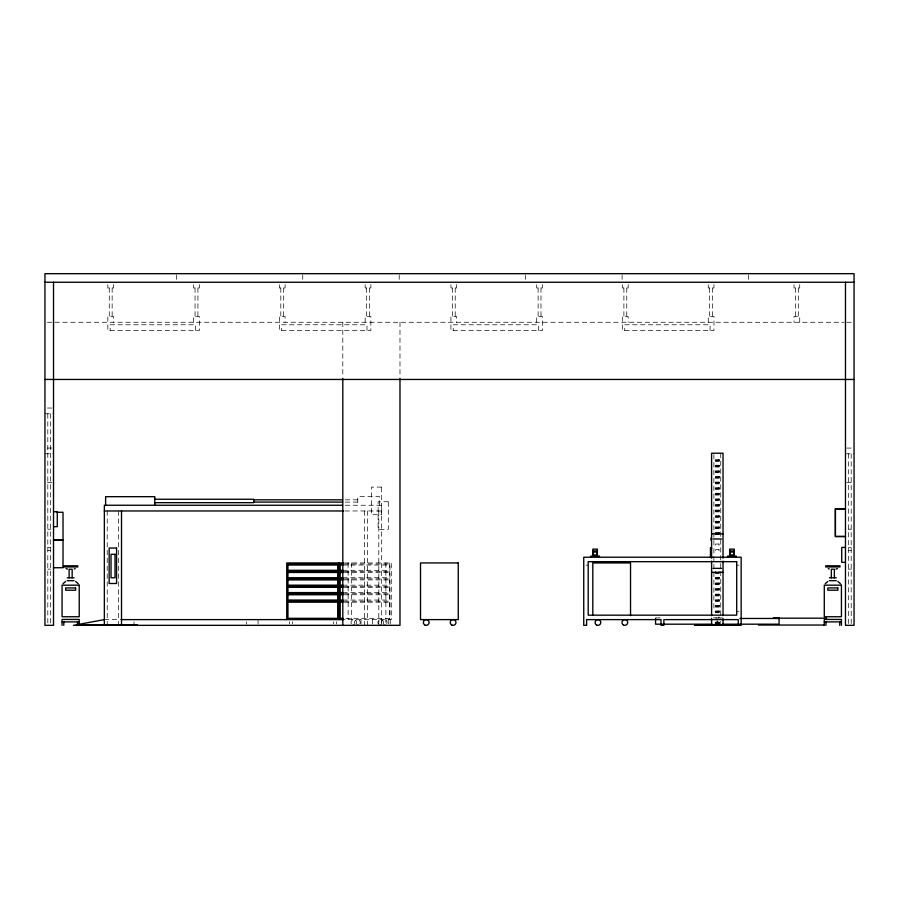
<?xml version="1.0" encoding="UTF-8"?>
<svg xmlns="http://www.w3.org/2000/svg" width="899" height="899" viewBox="0 0 899 899"><rect width="100%" height="100%" fill="white"/><g stroke="black" fill="none" stroke-linecap="round" stroke-linejoin="round"><path stroke-width="0.67" stroke-dasharray="4.5 3.37" d="M47.4 322.269L52.299 322.269M54.929 322.269L844.071 322.269M846.701 322.269L851.6 322.269M47.4 408.045L52.299 408.045M44.95 413.765L53.524 413.765M47.4 448.073L52.299 448.073M846.701 448.073L851.6 448.073M44.95 453.793L53.524 453.793M845.476 453.793L854.05 453.793M47.4 482.381L52.299 482.381M846.701 482.381L851.6 482.381M345.295 499.822L357.791 499.822M345.295 502.103L357.791 502.103M345.261 505.249L381.682 505.249L381.682 625.333M344.969 510.969L381.682 510.969M47.804 529.219L50.67 529.219M848.33 529.219L851.196 529.219M47.804 547.705L50.67 547.705M848.33 547.705L851.196 547.705M47.804 550.66L50.67 550.66M848.33 550.66L851.196 550.66M344.508 562.943L391.267 562.943L391.267 619.613L344.317 619.613M344.351 564.01L389.952 564.01L389.952 570.303L342.969 570.303M342.969 565.033L389.952 565.033M585.968 565.145L588.193 565.145M736.708 565.145L738.933 565.145M47.804 569.146L50.67 569.146M848.33 569.146L851.196 569.146M344.351 571.438L389.952 571.438L389.952 577.731L344.351 577.731M344.351 572.472L389.952 572.472M344.351 578.877L389.952 578.877L389.952 585.17L344.351 585.17M344.351 579.9L389.952 579.9M344.351 586.305L389.952 586.305L389.952 592.598L344.351 592.598M344.351 587.328L389.952 587.328M344.351 593.745L389.952 593.745L389.952 600.038L344.351 600.038M344.351 594.767L389.952 594.767M344.351 601.173L389.952 601.173L389.952 618.332L344.351 618.332M344.351 602.195L389.952 602.195M736.708 611.691L738.933 611.691M655.562 617.894L661.282 617.894M713.312 617.894L716.739 617.894M717.885 617.894L722.459 617.894M104.351 619.613L121.511 619.613M851.196 453.793L851.196 625.333M848.33 453.793L848.33 625.333M799.728 284.534L799.728 287.961L794.008 287.961L794.008 284.534M799.728 322.269L799.728 316.56L794.008 316.56L794.008 322.269M798.301 287.961L798.301 316.56M795.435 287.961L795.435 316.56M748.519 274.892L748.519 282.252M720.74 453.22L720.74 618.523M720.74 621.321L720.74 624.187M719.031 616.871L719.031 618.006L715.593 618.006L715.593 616.871M713.963 284.534L713.963 287.961L708.243 287.961L708.243 284.534M713.885 454.613L713.885 531.669M713.885 532.77L713.885 610.118M712.525 287.961L712.525 316.56M710.075 330.506L710.075 324.786L624.76 324.786L624.76 330.506M709.671 287.961L709.671 316.56M708.243 322.269L708.243 316.56L713.963 316.56L713.963 330.506L622.468 330.506L622.468 316.56L628.187 316.56L628.187 322.269M628.187 284.534L628.187 287.961L622.468 287.961L622.468 284.534M626.76 287.961L626.76 316.56M623.895 287.961L623.895 316.56M622.097 274.892L622.097 282.252M542.423 284.534L542.423 287.961L536.703 287.961L536.703 284.534M540.984 287.961L540.984 316.56M538.535 330.506L538.535 324.786L453.22 324.786L453.22 330.506M538.13 287.961L538.13 316.56M536.703 322.269L536.703 316.56L542.423 316.56L542.423 330.506L450.927 330.506L450.927 316.56L456.647 316.56L456.647 322.269M525.634 274.892L525.634 282.252M456.647 284.534L456.647 287.961L450.927 287.961L450.927 284.534M455.22 287.961L455.22 316.56M452.354 287.961L452.354 316.56M399.988 322.269L399.988 376.996M399.212 274.892L399.212 282.252M390.256 619.613L390.256 625.333M389.413 562.943L389.413 619.613M388.75 619.613L388.75 623.895M385.862 562.943L385.896 623.895M379.513 505.249L379.513 496.675L357.791 496.675L357.791 505.249M378.816 510.969L378.816 625.333M372.444 619.613L372.444 625.333M370.882 284.534L370.882 287.961L365.163 287.961L365.163 284.534M369.444 287.961L369.444 316.56M367.388 510.969L367.388 625.333M366.994 330.506L366.994 324.786L281.679 324.786L281.679 330.506M366.59 287.961L366.59 316.56M365.163 322.269L365.163 316.56L370.882 316.56L370.882 330.506L279.387 330.506L279.387 316.56L285.107 316.56L285.107 322.269M364.522 510.969L364.522 625.333M361.005 619.613L361.005 625.333M351.678 562.943L351.678 619.613M348.127 562.943L348.127 619.613M342.811 322.269L342.811 376.996M336.484 621.726L336.484 623.895M333.63 621.726L333.63 623.895M302.749 274.892L302.749 282.252M292.456 621.726L292.456 623.895M289.602 621.726L289.602 623.895M285.107 284.534L285.107 287.961L279.387 287.961L279.387 284.534M283.679 287.961L283.679 316.56M280.814 287.961L280.814 316.56M258.08 619.613L258.08 625.333M246.652 621.894L246.652 624.187M199.342 284.534L199.342 287.961L193.622 287.961L193.622 284.534M197.904 287.961L197.904 316.56M195.454 330.506L195.454 324.786L110.139 324.786L110.139 330.506M195.049 287.961L195.049 316.56M193.622 322.269L193.622 316.56L199.342 316.56L199.342 330.506L107.846 330.506L107.846 316.56L113.566 316.56L113.566 322.269M176.328 274.892L176.328 282.252M133.996 621.894L133.996 624.187M118.657 510.969L118.657 625.333M113.566 284.534L113.566 287.961L107.846 287.961L107.846 284.534M112.139 287.961L112.139 316.56M109.273 287.961L109.273 316.56M107.217 510.969L107.217 625.333M50.67 413.765L50.67 625.333M47.804 413.765L47.804 625.333M381.794 623.895A2.854 2.854 0 0 1 384.266 619.613A2.854 2.854 0 0 1 386.739 623.895M354.914 623.895A2.854 2.854 0 0 1 357.386 619.613A2.854 2.854 0 0 1 359.87 623.895M378.243 623.895A2.854 2.854 0 0 1 380.715 619.613A2.854 2.854 0 0 1 383.199 623.895M351.374 623.895A2.854 2.854 0 0 1 353.846 619.613A2.854 2.854 0 0 1 356.319 623.895M381.581 487.078L371.399 487.078L371.399 514.7L381.581 514.7L381.581 487.078M388.301 501.743L378.119 501.743L378.119 529.354L388.301 529.354L388.301 501.743M719.031 544.019L715.593 544.019L715.593 545.165L719.031 545.165L719.031 544.019M719.031 549.626L715.593 549.626L715.593 550.761L719.031 550.761L719.031 549.626"/><path stroke-width="1.35" d="M63.02 583.721L65.638 581.428M825.237 583.721L827.855 581.428M75.235 568.618L74.235 568.943M837.441 568.618L835.935 569.067M104.351 619.613L73.482 625.333L399.988 625.333L399.988 378.4M740.18 625.333L723.032 624.76L694.444 625.333L741.158 625.333L741.158 557.223L583.743 557.223L583.743 625.333L586.597 625.333L586.597 619.613L661.023 619.613L661.023 625.333L663.878 625.333L663.878 619.613L738.304 619.613L738.304 625.333M44.95 282.252L854.05 282.252M44.95 379.457L854.05 379.457M154.797 499.248L253.72 499.248L253.72 502.676L154.797 502.676M253.72 499.822L342.519 499.822M253.72 502.103L342.519 502.103M342.463 505.249L104.351 505.249L104.351 625.333M845.476 508.778L835.295 508.778L835.295 536.4L845.476 536.4M845.476 508.969L835.463 508.969L835.463 536.591L845.476 536.591M104.351 510.969L343.575 510.969M53.524 511.733L57.278 511.733L57.278 526.668L53.524 526.668M56.615 512.273L63.02 512.273L63.02 539.894L53.524 539.894M711.592 533.837L723.032 533.837M713.042 538.984L721.594 538.984M53.524 540.119L63.02 540.119L63.02 567.741L53.524 567.741M845.476 547.424L841.722 547.424L841.722 562.358L845.476 562.358M711.592 547.637L710.457 547.637L710.457 556.784L711.019 556.784L711.019 548.502L711.592 548.502M592.823 550.941L597.397 550.941M729.651 550.941L734.225 550.941M729.651 554.941L733.651 554.941L733.651 552.076L730.224 552.076L730.224 554.941M343.126 562.943L286.736 562.943L286.736 619.613M342.969 564.01L340.204 564.01L340.204 570.303L342.969 570.303M287.95 565.033L337.698 565.033M340.204 565.033L342.969 565.033M63.402 565.797L77.876 565.797M825.619 565.797L840.093 565.797M63.402 566.943L77.876 566.943M825.619 566.943L840.093 566.943M713.042 568.359L721.594 568.359M342.969 571.438L340.204 571.438L340.204 577.731L342.969 577.731M711.592 572.36L723.032 572.36M287.95 572.472L337.698 572.472M340.204 572.472L342.969 572.472M67.211 577.81L74.066 577.81M829.429 577.81L836.284 577.81M342.969 578.877L340.204 578.877L340.204 585.17L342.969 585.17M287.95 579.9L337.698 579.9M340.204 579.9L342.969 579.9M67.211 580.664L74.066 580.664M829.429 580.664L836.284 580.664M342.969 586.305L340.204 586.305L340.204 592.598L342.969 592.598M287.95 587.328L337.698 587.328M340.204 587.328L342.969 587.328M342.969 593.745L340.204 593.745L340.204 600.038L342.969 600.038M287.95 594.767L337.698 594.767M340.204 594.767L342.969 594.767M342.969 601.173L340.204 601.173L340.204 618.332L342.969 618.332M287.95 602.195L337.698 602.195M340.204 602.195L342.969 602.195M778.837 618.186L826.664 618.186M739.81 618.467L779.073 618.467M121.511 619.613L343.575 619.613M62.065 621.894L79.224 621.894M824.282 621.894L841.43 621.894M715.031 624.187L719.605 624.187M79.685 625.041L137.626 625.041M758.498 625.041L824.675 625.041M67.56 569.067L66.054 568.618M829.26 568.943L828.271 568.618M837.857 581.428L840.475 583.721M75.64 581.428L78.258 583.721M845.476 282.252L845.476 625.333L854.05 625.333L854.05 273.667L44.95 273.667L44.95 625.333L53.524 625.333L53.524 282.252M841.43 625.333L841.43 619.433L824.282 619.433L824.282 625.333M839.711 621.894L839.711 625.333M834.373 577.81L834.373 569.224L831.339 569.224L831.339 577.81M825.99 621.894L825.99 625.333M773.354 618.467L773.354 617.894L779.073 617.894L779.073 624.187L722.459 624.187L722.459 624.76M736.225 557.223L736.225 556.088L727.651 556.088L727.651 557.223M734.225 556.088L734.225 549.132L729.651 549.132L729.651 556.088M723.032 558.245L723.032 453.22L711.592 453.22L711.592 558.245M723.032 561.055L723.032 615.669M723.032 618.467L723.032 624.76M719.031 572.034L719.031 573.18L715.593 573.18L715.593 572.034M717.312 621.321L717.312 624.187M712.165 624.76L712.165 624.187L655.562 624.187L655.562 618.467M711.592 561.055L711.592 615.669M711.592 618.467L711.592 624.76M711.019 538.007L711.019 540.288M630.536 615.646L630.536 562.943L592.801 562.943L592.801 615.467M599.397 557.223L599.397 556.088L590.823 556.088L590.823 557.223M597.397 556.088L597.397 549.132L592.823 549.132L592.823 556.088M342.811 378.4L342.811 625.333M339.002 562.943L339.002 619.613M154.797 505.249L154.797 496.675L105.621 496.675L105.621 505.249M121.511 510.969L121.511 625.333M79.224 625.333L79.224 619.433L62.065 619.433L62.065 625.333M77.505 621.894L77.505 625.333M72.156 577.81L72.156 569.224L69.122 569.224L69.122 577.81M63.784 621.894L63.784 625.333M385.008 625.232A2.854 2.854 0 0 1 383.525 625.232M358.128 625.232A2.854 2.854 0 0 1 356.656 625.232M381.457 625.232A2.854 2.854 0 0 1 379.985 625.232M354.588 625.232A2.854 2.854 0 0 1 353.105 625.232M719.031 459.962L715.593 459.962L715.593 461.108L719.031 461.108L719.031 459.962M719.031 465.57L715.593 465.57L715.593 466.716L719.031 466.716L719.031 465.57M719.031 471.166L715.593 471.166L715.593 472.312L719.031 472.312L719.031 471.166M719.031 476.773L715.593 476.773L715.593 477.92L719.031 477.92L719.031 476.773M719.031 482.381L715.593 482.381L715.593 483.527L719.031 483.527L719.031 482.381M719.031 487.977L715.593 487.977L715.593 489.123L719.031 489.123L719.031 487.977M719.031 493.585L715.593 493.585L715.593 494.731L719.031 494.731L719.031 493.585M719.031 499.192L715.593 499.192L715.593 500.338L719.031 500.338L719.031 499.192M719.031 504.788L715.593 504.788L715.593 505.935L719.031 505.935L719.031 504.788M719.031 510.396L715.593 510.396L715.593 511.542L719.031 511.542L719.031 510.396M719.031 516.004L715.593 516.004L715.593 517.15L719.031 517.15L719.031 516.004M719.031 521.6L715.593 521.6L715.593 522.746L719.031 522.746L719.031 521.6M719.031 527.207L715.593 527.207L715.593 528.354L719.031 528.354L719.031 527.207M719.031 532.815L715.593 532.815L715.593 533.95L719.031 533.95L719.031 532.815M116.589 548.042L109.15 548.042L109.15 583.496L116.589 583.496L116.589 548.042M596.824 552.076L593.396 552.076L593.396 554.941L596.824 554.941L596.824 552.076M115.016 554.323L111.015 554.323L111.015 577.765L115.016 577.765L115.016 554.323M736.708 561.673L588.193 561.673L588.193 615.163L736.708 615.163L736.708 561.673M458.254 562.943L420.518 562.943L420.518 619.613L458.254 619.613L458.254 562.943M337.698 564.01L287.95 564.01L287.95 570.303L337.698 570.303L337.698 564.01M337.698 571.438L287.95 571.438L287.95 577.731L337.698 577.731L337.698 571.438M719.031 577.641L715.593 577.641L715.593 578.787L719.031 578.787L719.031 577.641M337.698 578.877L287.95 578.877L287.95 585.17L337.698 585.17L337.698 578.877M719.031 583.249L715.593 583.249L715.593 584.384L719.031 584.384L719.031 583.249M79.224 585.182L62.065 585.182L62.065 616.748L79.224 616.748L79.224 585.182M841.43 585.182L824.282 585.182L824.282 616.748L841.43 616.748L841.43 585.182M337.698 586.305L287.95 586.305L287.95 592.598L337.698 592.598L337.698 586.305M75.606 587.935L65.649 587.935L65.649 590.216L75.606 590.216L75.606 587.935M837.823 587.935L827.867 587.935L827.867 590.216L837.823 590.216L837.823 587.935M719.031 588.845L715.593 588.845L715.593 589.991L719.031 589.991L719.031 588.845M337.698 593.745L287.95 593.745L287.95 600.038L337.698 600.038L337.698 593.745M719.031 594.453L715.593 594.453L715.593 595.599L719.031 595.599L719.031 594.453M719.031 600.06L715.593 600.06L715.593 601.195L719.031 601.195L719.031 600.06M337.698 601.173L287.95 601.173L287.95 618.332L337.698 618.332L337.698 601.173M719.031 605.656L715.593 605.656L715.593 606.803L719.031 606.803L719.031 605.656M719.031 611.264L715.593 611.264L715.593 612.41L719.031 612.41L719.031 611.264M719.031 622.468L715.593 622.468L715.593 623.614L719.031 623.614L719.031 622.468M451.68 624.951A2.854 2.854 0 0 0 455.973 622.468A2.854 2.854 0 0 0 451.68 619.995A2.854 2.854 0 0 0 451.68 624.951M424.811 624.951A2.854 2.854 0 0 0 429.093 622.468A2.854 2.854 0 0 0 424.811 619.995A2.854 2.854 0 0 0 424.811 624.951M596.52 624.951A2.854 2.854 0 0 0 600.802 622.468A2.854 2.854 0 0 0 596.52 619.995A2.854 2.854 0 0 0 596.52 624.951M623.389 624.951A2.854 2.854 0 0 0 627.682 622.468A2.854 2.854 0 0 0 623.389 619.995A2.854 2.854 0 0 0 623.389 624.951"/></g></svg>
